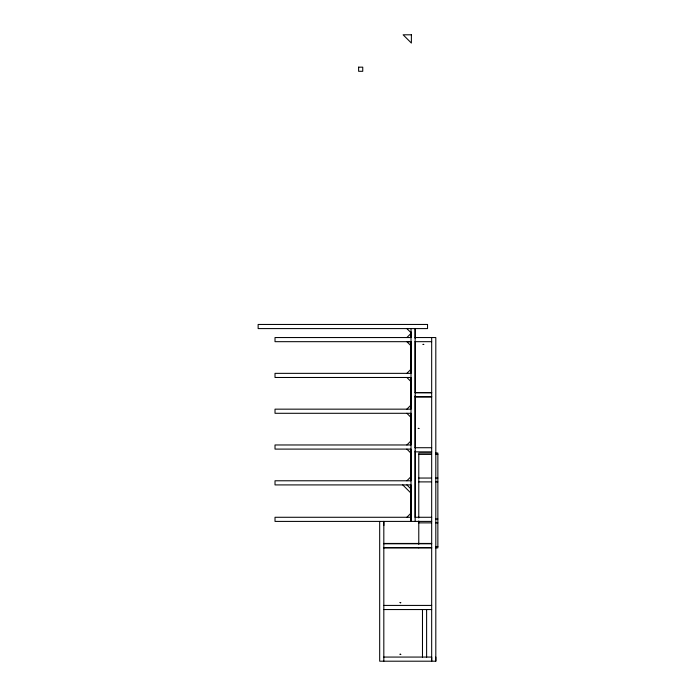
<?xml version="1.0" encoding="UTF-8"?>
<svg xmlns="http://www.w3.org/2000/svg" width="696" height="696" viewBox="0 0 696 696"><rect width="100%" height="100%" fill="white"/><g stroke="black" fill="none" stroke-linecap="round" stroke-linejoin="round"><path stroke-width="1.04" d="M383.818 525.541L383.818 521.408L383.818 661.2M411.014 345.808L406.882 341.675L411.014 341.675L411.014 373.352L275.016 373.352L275.016 377.484L411.014 377.484L411.014 409.161L275.016 409.161L275.016 413.293L411.014 413.293L411.014 444.97L275.016 444.97L275.016 449.103L411.014 449.103L411.014 480.779L275.016 480.779L275.016 484.912L411.014 484.912L411.014 521.408L411.014 328.59M411.014 331.835L411.014 337.543L275.016 337.543L275.016 341.675L411.014 341.675M415.147 517.085L415.147 450.999M415.147 447.859L415.147 395.946M415.147 341.588L415.147 392.701L431.677 392.744M415.147 338.334L415.147 328.59L415.147 521.408M379.685 521.408L379.685 661.2L435.809 661.2L435.809 657.067M406.882 337.543L411.014 333.41M406.882 373.352L411.014 369.219M406.882 409.161L411.014 405.029M406.882 444.97L411.014 440.838M406.882 480.779L411.014 476.647M406.882 517.276L411.014 513.143M415.147 337.543L435.809 337.543L435.809 661.2M415.147 341.675L431.677 341.675M415.147 392.631L431.677 392.631M415.147 396.764L431.677 396.764M415.147 396.877L431.677 396.877M415.147 447.719L431.677 447.719M415.147 451.852L431.677 451.852M431.494 453.035L418.775 453.035L418.775 517.963M435.74 453.035L437.862 453.035L437.862 547.883L435.74 547.883M418.775 454.41L431.494 454.41M435.74 454.41L437.862 454.41M418.775 478.048L431.494 478.048M435.74 478.048L437.862 478.048M418.775 481.893L431.494 481.893M435.74 481.893L437.862 481.893M411.014 517.276L275.016 517.276L275.016 521.408L431.677 521.408M415.147 517.276L431.677 517.276M435.74 519.025L437.862 519.025M418.775 522.87L431.494 522.87M435.74 522.87L437.862 522.87M383.818 543.445L431.677 543.445M383.818 543.785L431.677 543.785M435.74 546.508L437.862 546.508M383.818 547.578L431.677 547.578M383.818 547.917L431.677 547.917M383.818 605.424L431.685 605.424M383.818 609.548L431.685 609.548M383.818 657.067L431.685 657.067L431.677 661.2L431.677 337.543M406.882 328.59L411.014 332.723M406.882 377.484L411.014 381.617M406.882 413.293L411.014 417.426M406.882 449.103L411.014 453.235M406.882 484.912L411.014 489.044M402.758 484.912L411.014 493.177M426.613 609.548L426.613 657.067M422.481 609.548L422.481 657.067M418.775 520.939L418.775 544.359M418.775 547.395L418.775 547.874M358.623 67.164L358.623 71.297L362.746 71.297L362.746 67.164L358.623 67.164M400.07 602.597L400.739 602.736L400.07 602.597M423.081 344.337L423.742 344.52L423.081 344.337M418.261 428.353L418.922 428.527L418.261 428.353M400.07 654.223L400.739 654.405L400.07 654.223M411.38 34.8L403.115 34.8L411.38 43.065L411.38 34.8M427.544 324.458L258.138 324.458L258.138 328.59L427.544 328.59L427.544 324.458"/></g></svg>
